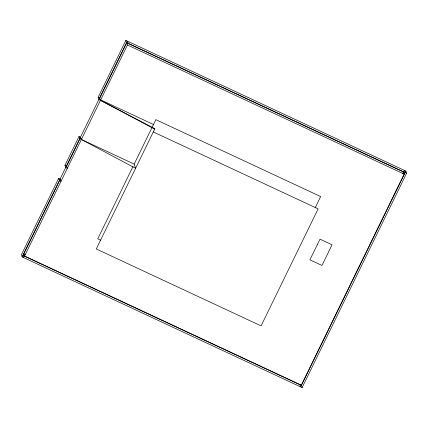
<?xml version="1.0" encoding="UTF-8"?>
<svg xmlns="http://www.w3.org/2000/svg" width="428" height="428" viewBox="0 0 428 428"><rect width="100%" height="100%" fill="white"/><g stroke="black" fill="none" stroke-linecap="round" stroke-linejoin="round"><path stroke-width="0.64" d="M58.631 178.348L59.369 180.53L61.006 181.295L60.273 179.113L58.631 178.348L21.4 254.74L22.133 256.923L302.141 387.591L406.6 173.26L405.867 171.077L125.859 40.409L98.114 97.343L98.847 99.526L154.893 128.7L96.273 248.978L261.085 325.89L318.122 208.864L153.31 131.952M80.657 137.286L66.608 166.112L67.346 168.295L65.703 167.53L64.97 165.347L79.019 136.521L80.657 137.286L81.39 139.469L135.59 168.306L134.178 164.106L155.846 119.642L320.658 196.554L315.115 207.938M22.133 256.923L126.597 42.591L125.859 40.409M23.775 257.688L23.037 255.505L60.273 179.113M154.69 129.128L100.484 100.291L99.751 98.108L126.709 42.8L403.433 171.938L404.171 174.121L301.291 385.2L24.567 256.062L23.829 253.879L25.648 254.73M24.567 256.062L127.442 44.983L126.709 42.8M133.012 166.497L97.755 238.84L100.783 240.252M402.555 173.736L403.433 171.938M302.141 387.591L301.403 385.409L405.867 171.077M126.597 42.591L406.6 173.26M127.442 44.983L404.171 174.121M98.114 97.343L99.751 98.108M100.692 99.868L153.481 124.5M134.178 164.106L79.752 138.704L79.019 136.521M64.97 165.347L66.608 166.112M23.037 255.505L301.403 385.409M404.225 170.312L404.963 172.495M299.766 384.644L300.499 386.826M127.501 41.174L128.234 43.356M317.351 244.565L309.92 259.817L321.963 265.44L332.042 244.768L320.042 239.172L317.351 244.565"/></g></svg>
